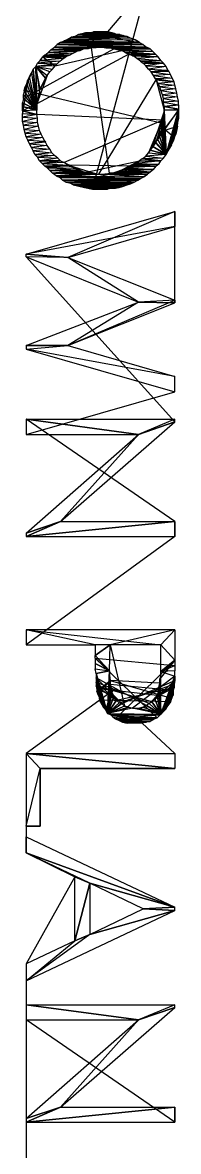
# Model space of a CAD drawing. Header units: metres. Extents: x 0 to 805, y 0 to 1107.
# Drawn here: x 793.4 to 804.6, y 939.8 to 1020.5 of the extents above; entities that cross this region are included whole.
import ezdxf

# ---------------------------------------------------------------- set-up
doc = ezdxf.new("R2010")
doc.units = ezdxf.units.M
doc.layers.add('GUIDES', color=8, linetype='Continuous')
doc.layers.add('ROADS', color=7, linetype='Continuous')

msp = doc.modelspace()

# ---------------------------------------------------------------- linework, layer by layer
at = {"layer": 'GUIDES'}
for points in [[(800.093, 1019.732), (797.68, 1019.732), (797.934, 1019.796), (800.093, 1019.732)], [(798.251, 1019.796), (797.934, 1019.796), (800.093, 1019.732), (798.251, 1019.796)], [(798.505, 1019.859), (799.839, 1019.796), (798.251, 1019.796), (798.505, 1019.859)], [(799.839, 1019.796), (798.251, 1019.796), (800.093, 1019.732), (799.839, 1019.796)], [(799.521, 1019.859), (798.505, 1019.859), (799.839, 1019.796), (799.521, 1019.859)], [(795.711, 1018.78), (802.315, 1018.78), (795.902, 1018.97), (795.711, 1018.78)], [(795.902, 1018.97), (802.061, 1018.97), (796.156, 1019.097), (795.902, 1018.97)], [(802.315, 1018.78), (795.902, 1018.97), (802.061, 1018.97), (802.315, 1018.78)], [(796.41, 1019.224), (801.744, 1019.161), (796.156, 1019.097), (796.41, 1019.224)], [(796.156, 1019.097), (801.807, 1019.097), (801.744, 1019.161), (796.156, 1019.097)], [(802.061, 1018.97), (796.156, 1019.097), (801.807, 1019.097), (802.061, 1018.97)], [(796.664, 1019.351), (801.49, 1019.288), (796.41, 1019.224), (796.664, 1019.351)], [(801.49, 1019.288), (796.41, 1019.224), (801.744, 1019.161), (801.49, 1019.288)], [(796.918, 1019.478), (801.172, 1019.415), (796.664, 1019.351), (796.918, 1019.478)], [(801.172, 1019.415), (796.664, 1019.351), (801.49, 1019.288), (801.172, 1019.415)], [(797.172, 1019.542), (796.918, 1019.478), (801.172, 1019.415), (797.172, 1019.542)], [(800.664, 1019.605), (797.172, 1019.542), (800.41, 1019.669), (800.664, 1019.605)], [(797.172, 1019.542), (800.41, 1019.669), (797.426, 1019.669), (797.172, 1019.542)], [(800.664, 1019.605), (800.918, 1019.542), (797.172, 1019.542), (800.664, 1019.605)], [(800.918, 1019.542), (797.172, 1019.542), (801.172, 1019.415), (800.918, 1019.542)], [(800.41, 1019.669), (797.426, 1019.669), (800.093, 1019.732), (800.41, 1019.669)], [(797.426, 1019.669), (800.093, 1019.732), (797.68, 1019.732), (797.426, 1019.669)], [(796.537, 1018.081), (794.886, 1018.081), (796.791, 1018.208), (796.537, 1018.081)], [(794.886, 1018.081), (796.791, 1018.208), (795.013, 1018.208), (794.886, 1018.081)], [(795.267, 1018.399), (797.045, 1018.335), (795.013, 1018.208), (795.267, 1018.399)], [(797.045, 1018.335), (795.013, 1018.208), (796.791, 1018.208), (797.045, 1018.335)], [(795.267, 1018.399), (797.553, 1018.526), (795.457, 1018.589), (795.267, 1018.399)], [(797.299, 1018.462), (795.267, 1018.399), (797.553, 1018.526), (797.299, 1018.462)], [(797.299, 1018.462), (795.267, 1018.399), (797.045, 1018.335), (797.299, 1018.462)], [(798.378, 1018.716), (798.95, 1018.78), (795.457, 1018.589), (798.378, 1018.716)], [(795.711, 1018.78), (798.95, 1018.78), (795.457, 1018.589), (795.711, 1018.78)], [(797.807, 1018.653), (798.378, 1018.716), (795.457, 1018.589), (797.807, 1018.653)], [(797.807, 1018.653), (795.457, 1018.589), (797.553, 1018.526), (797.807, 1018.653)], [(798.124, 1018.653), (797.807, 1018.653), (798.378, 1018.716), (798.124, 1018.653)], [(798.696, 1018.716), (798.378, 1018.716), (798.95, 1018.78), (798.696, 1018.716)], [(799.394, 1018.716), (799.712, 1018.716), (799.14, 1018.78), (799.394, 1018.716)], [(799.712, 1018.716), (799.14, 1018.78), (802.569, 1018.653), (799.712, 1018.716)], [(799.14, 1018.78), (802.569, 1018.653), (802.315, 1018.78), (799.14, 1018.78)], [(799.712, 1018.716), (799.966, 1018.653), (802.569, 1018.653), (799.712, 1018.716)], [(799.966, 1018.653), (802.569, 1018.653), (800.283, 1018.589), (799.966, 1018.653)], [(802.569, 1018.653), (800.283, 1018.589), (802.76, 1018.462), (802.569, 1018.653)], [(800.283, 1018.589), (800.537, 1018.526), (802.76, 1018.462), (800.283, 1018.589)], [(800.537, 1018.526), (802.76, 1018.462), (800.791, 1018.399), (800.537, 1018.526)], [(802.76, 1018.462), (800.791, 1018.399), (802.95, 1018.272), (802.76, 1018.462)], [(800.791, 1018.399), (801.045, 1018.272), (802.95, 1018.272), (800.791, 1018.399)], [(801.045, 1018.272), (802.95, 1018.272), (801.299, 1018.145), (801.045, 1018.272)], [(801.299, 1018.145), (801.363, 1018.145), (802.95, 1018.272), (801.299, 1018.145)], [(801.363, 1018.145), (802.95, 1018.272), (803.141, 1018.081), (801.363, 1018.145)], [(801.363, 1018.145), (803.141, 1018.081), (801.617, 1017.954), (801.363, 1018.145)], [(794.441, 1014.271), (794.187, 1017.192), (794.378, 1017.383), (794.441, 1014.271)], [(794.505, 1017.637), (795.902, 1017.573), (794.378, 1017.383), (794.505, 1017.637)], [(795.902, 1017.573), (795.775, 1017.446), (794.378, 1017.383), (795.902, 1017.573)], [(795.775, 1017.446), (794.378, 1017.383), (795.584, 1017.192), (795.775, 1017.446)], [(795.584, 1017.192), (795.394, 1017.002), (794.378, 1017.383), (795.584, 1017.192)], [(795.394, 1017.002), (794.378, 1017.383), (795.203, 1016.748), (795.394, 1017.002)], [(794.378, 1017.383), (795.203, 1016.748), (795.076, 1016.557), (794.378, 1017.383)], [(795.076, 1016.557), (794.695, 1015.795), (794.378, 1017.383), (795.076, 1016.557)], [(794.695, 1015.795), (794.378, 1017.383), (794.632, 1015.541), (794.695, 1015.795)], [(794.378, 1017.383), (794.632, 1015.541), (794.441, 1014.716), (794.378, 1017.383)], [(794.378, 1017.383), (794.441, 1014.716), (794.441, 1014.271), (794.378, 1017.383)], [(794.695, 1017.827), (796.092, 1017.764), (794.505, 1017.637), (794.695, 1017.827)], [(796.092, 1017.764), (794.505, 1017.637), (795.902, 1017.573), (796.092, 1017.764)], [(794.886, 1018.081), (796.346, 1017.954), (794.695, 1017.827), (794.886, 1018.081)], [(796.346, 1017.954), (794.695, 1017.827), (796.092, 1017.764), (796.346, 1017.954)], [(796.537, 1018.081), (794.886, 1018.081), (796.346, 1017.954), (796.537, 1018.081)], [(803.141, 1018.081), (801.617, 1017.954), (803.331, 1017.827), (803.141, 1018.081)], [(801.617, 1017.954), (803.331, 1017.827), (801.871, 1017.764), (801.617, 1017.954)], [(803.522, 1017.637), (801.871, 1017.764), (803.331, 1017.827), (803.522, 1017.637)], [(802.061, 1017.637), (803.522, 1017.637), (801.871, 1017.764), (802.061, 1017.637)], [(802.061, 1017.637), (803.522, 1017.637), (802.252, 1017.446), (802.061, 1017.637)], [(803.522, 1017.637), (802.252, 1017.446), (803.712, 1017.383), (803.522, 1017.637)], [(802.252, 1017.446), (803.712, 1017.383), (802.442, 1017.192), (802.252, 1017.446)], [(803.712, 1017.383), (802.442, 1017.192), (803.839, 1017.129), (803.712, 1017.383)], [(793.806, 1016.43), (794.441, 1014.271), (793.933, 1016.684), (793.806, 1016.43)], [(794.441, 1014.271), (793.933, 1016.684), (794.06, 1016.938), (794.441, 1014.271)], [(794.06, 1016.938), (794.441, 1014.271), (794.187, 1017.192), (794.06, 1016.938)], [(795.076, 1016.557), (794.949, 1016.303), (794.695, 1015.795), (795.076, 1016.557)], [(802.442, 1017.192), (803.839, 1017.129), (802.633, 1017.002), (802.442, 1017.192)], [(803.839, 1017.129), (803.903, 1017.065), (802.633, 1017.002), (803.839, 1017.129)], [(803.903, 1017.065), (802.633, 1017.002), (804.03, 1016.811), (803.903, 1017.065)], [(802.633, 1017.002), (804.03, 1016.811), (802.823, 1016.748), (802.633, 1017.002)], [(804.03, 1016.811), (802.823, 1016.748), (804.157, 1016.557), (804.03, 1016.811)], [(802.823, 1016.748), (804.157, 1016.557), (802.95, 1016.494), (802.823, 1016.748)], [(804.157, 1016.557), (802.95, 1016.494), (804.284, 1016.303), (804.157, 1016.557)], [(794.441, 1014.271), (793.552, 1015.668), (793.616, 1015.922), (794.441, 1014.271)], [(793.616, 1015.922), (794.441, 1014.271), (793.743, 1016.176), (793.616, 1015.922)], [(794.441, 1014.271), (793.743, 1016.176), (793.806, 1016.43), (794.441, 1014.271)], [(794.949, 1016.303), (794.822, 1016.049), (794.695, 1015.795), (794.949, 1016.303)], [(802.95, 1016.494), (803.014, 1016.43), (804.284, 1016.303), (802.95, 1016.494)], [(803.014, 1016.43), (804.284, 1016.303), (803.141, 1016.176), (803.014, 1016.43)], [(804.284, 1016.303), (803.141, 1016.176), (804.347, 1016.049), (804.284, 1016.303)], [(803.141, 1016.176), (804.347, 1016.049), (803.268, 1015.922), (803.141, 1016.176)], [(804.347, 1016.049), (803.268, 1015.922), (804.411, 1015.795), (804.347, 1016.049)], [(803.268, 1015.922), (804.411, 1015.795), (803.331, 1015.668), (803.268, 1015.922)], [(804.411, 1015.795), (803.331, 1015.668), (804.474, 1015.478), (804.411, 1015.795)], [(793.425, 1014.779), (794.441, 1014.271), (793.489, 1015.097), (793.425, 1014.779)], [(793.489, 1015.351), (794.441, 1014.271), (793.552, 1015.668), (793.489, 1015.351)], [(794.441, 1014.271), (793.489, 1015.097), (793.489, 1015.351), (794.441, 1014.271)], [(794.632, 1015.541), (794.568, 1015.224), (794.441, 1014.716), (794.632, 1015.541)], [(794.568, 1015.224), (794.505, 1014.97), (794.441, 1014.716), (794.568, 1015.224)], [(803.331, 1015.668), (804.474, 1015.478), (803.458, 1015.351), (803.331, 1015.668)], [(804.474, 1015.478), (803.458, 1015.351), (804.538, 1015.224), (804.474, 1015.478)], [(803.458, 1015.351), (804.538, 1015.224), (803.522, 1015.097), (803.458, 1015.351)], [(804.538, 1015.224), (803.522, 1015.097), (804.601, 1014.906), (804.538, 1015.224)], [(803.522, 1015.097), (804.601, 1014.906), (803.522, 1014.843), (803.522, 1015.097)], [(793.425, 1014.779), (793.425, 1014.525), (794.441, 1014.271), (793.425, 1014.779)], [(793.425, 1014.525), (794.441, 1014.271), (793.425, 1014.208), (793.425, 1014.525)], [(794.441, 1014.271), (793.425, 1014.208), (794.441, 1013.954), (794.441, 1014.271)], [(793.425, 1014.208), (793.425, 1014.017), (794.441, 1013.954), (793.425, 1014.208)], [(804.601, 1014.906), (803.522, 1014.843), (804.601, 1014.652), (804.601, 1014.906)], [(803.522, 1014.843), (804.601, 1014.652), (803.585, 1014.525), (803.522, 1014.843)], [(804.601, 1014.335), (803.585, 1014.525), (804.601, 1014.652), (804.601, 1014.335)], [(803.585, 1014.271), (804.601, 1014.335), (803.585, 1014.525), (803.585, 1014.271)], [(804.601, 1014.271), (803.585, 1014.271), (804.601, 1014.335), (804.601, 1014.271)], [(803.585, 1014.271), (803.585, 1014.144), (803.712, 1011.096), (803.585, 1014.271)], [(803.712, 1011.096), (804.601, 1014.271), (803.585, 1014.271), (803.712, 1011.096)], [(803.585, 1014.144), (803.585, 1013.89), (803.712, 1011.096), (803.585, 1014.144)], [(804.601, 1014.017), (803.712, 1011.096), (804.601, 1014.271), (804.601, 1014.017)], [(793.425, 1014.017), (794.441, 1013.954), (793.425, 1013.763), (793.425, 1014.017)], [(794.441, 1013.954), (793.425, 1013.763), (794.505, 1013.7), (794.441, 1013.954)], [(793.425, 1013.763), (794.505, 1013.7), (793.425, 1013.446), (793.425, 1013.763)], [(794.505, 1013.7), (793.425, 1013.446), (794.505, 1013.382), (794.505, 1013.7)], [(793.425, 1013.446), (794.505, 1013.382), (793.489, 1013.192), (793.425, 1013.446)], [(794.505, 1013.382), (793.489, 1013.192), (794.568, 1013.128), (794.505, 1013.382)], [(803.458, 1013.319), (803.395, 1013.065), (803.712, 1011.096), (803.458, 1013.319)], [(803.522, 1013.573), (803.458, 1013.319), (803.712, 1011.096), (803.522, 1013.573)], [(803.585, 1013.89), (803.522, 1013.573), (803.712, 1011.096), (803.585, 1013.89)], [(803.712, 1011.096), (804.601, 1013.7), (804.601, 1014.017), (803.712, 1011.096)], [(804.538, 1013.382), (803.712, 1011.096), (804.601, 1013.7), (804.538, 1013.382)], [(803.712, 1011.096), (804.538, 1013.128), (804.538, 1013.382), (803.712, 1011.096)], [(793.489, 1013.192), (794.568, 1013.128), (793.552, 1012.874), (793.489, 1013.192)], [(794.568, 1013.128), (793.552, 1012.874), (794.632, 1012.811), (794.568, 1013.128)], [(793.552, 1012.874), (794.632, 1012.811), (793.616, 1012.62), (793.552, 1012.874)], [(794.632, 1012.811), (793.616, 1012.62), (794.759, 1012.557), (794.632, 1012.811)], [(793.616, 1012.62), (794.759, 1012.557), (793.679, 1012.366), (793.616, 1012.62)], [(794.759, 1012.557), (793.679, 1012.366), (794.886, 1012.303), (794.759, 1012.557)], [(803.331, 1012.747), (803.204, 1012.493), (803.712, 1011.096), (803.331, 1012.747)], [(803.395, 1013.065), (803.331, 1012.747), (803.712, 1011.096), (803.395, 1013.065)], [(804.474, 1012.874), (803.712, 1011.096), (804.538, 1013.128), (804.474, 1012.874)], [(804.284, 1012.303), (804.474, 1012.874), (803.712, 1011.096), (804.284, 1012.303)], [(804.411, 1012.557), (804.284, 1012.303), (804.474, 1012.874), (804.411, 1012.557)], [(793.679, 1012.366), (794.886, 1012.303), (793.806, 1012.112), (793.679, 1012.366)], [(794.886, 1012.303), (793.806, 1012.112), (795.013, 1012.049), (794.886, 1012.303)], [(793.806, 1012.112), (795.013, 1012.049), (793.933, 1011.858), (793.806, 1012.112)], [(795.013, 1012.049), (795.076, 1011.985), (793.933, 1011.858), (795.013, 1012.049)], [(795.076, 1011.985), (793.933, 1011.858), (795.203, 1011.731), (795.076, 1011.985)], [(793.933, 1011.858), (795.203, 1011.731), (794.06, 1011.604), (793.933, 1011.858)], [(795.203, 1011.731), (794.06, 1011.604), (795.394, 1011.477), (795.203, 1011.731)], [(802.76, 1011.668), (803.712, 1011.096), (802.95, 1011.922), (802.76, 1011.668)], [(803.077, 1012.239), (802.95, 1011.985), (803.712, 1011.096), (803.077, 1012.239)], [(803.712, 1011.096), (802.95, 1011.922), (802.95, 1011.985), (803.712, 1011.096)], [(803.204, 1012.493), (803.077, 1012.239), (803.712, 1011.096), (803.204, 1012.493)], [(803.839, 1011.35), (804.284, 1012.303), (803.712, 1011.096), (803.839, 1011.35)], [(804.22, 1012.049), (803.839, 1011.35), (804.284, 1012.303), (804.22, 1012.049)], [(803.839, 1011.35), (804.093, 1011.795), (804.22, 1012.049), (803.839, 1011.35)], [(803.966, 1011.541), (803.839, 1011.35), (804.093, 1011.795), (803.966, 1011.541)], [(794.06, 1011.604), (795.394, 1011.477), (794.187, 1011.35), (794.06, 1011.604)], [(795.394, 1011.477), (794.187, 1011.35), (795.521, 1011.223), (795.394, 1011.477)], [(794.187, 1011.35), (795.521, 1011.223), (794.314, 1011.096), (794.187, 1011.35)], [(795.521, 1011.223), (794.314, 1011.096), (795.711, 1011.033), (795.521, 1011.223)], [(794.314, 1011.096), (795.711, 1011.033), (794.505, 1010.906), (794.314, 1011.096)], [(795.711, 1011.033), (794.505, 1010.906), (795.965, 1010.842), (795.711, 1011.033)], [(794.505, 1010.906), (795.965, 1010.842), (794.632, 1010.652), (794.505, 1010.906)], [(802.252, 1010.969), (803.522, 1010.842), (801.998, 1010.779), (802.252, 1010.969)], [(802.442, 1011.223), (803.712, 1011.096), (802.252, 1010.969), (802.442, 1011.223)], [(803.712, 1011.096), (802.252, 1010.969), (803.522, 1010.842), (803.712, 1011.096)], [(802.569, 1011.414), (802.442, 1011.223), (803.712, 1011.096), (802.569, 1011.414)], [(802.76, 1011.668), (802.569, 1011.414), (803.712, 1011.096), (802.76, 1011.668)], [(795.965, 1010.842), (794.632, 1010.652), (796.156, 1010.652), (795.965, 1010.842)], [(794.822, 1010.461), (796.156, 1010.652), (794.632, 1010.652), (794.822, 1010.461)], [(796.41, 1010.525), (794.822, 1010.461), (796.156, 1010.652), (796.41, 1010.525)], [(796.41, 1010.525), (794.822, 1010.461), (796.664, 1010.334), (796.41, 1010.525)], [(794.822, 1010.461), (796.664, 1010.334), (795.013, 1010.271), (794.822, 1010.461)], [(796.727, 1010.334), (795.013, 1010.271), (796.918, 1010.207), (796.727, 1010.334)], [(796.664, 1010.334), (796.727, 1010.334), (795.013, 1010.271), (796.664, 1010.334)], [(795.013, 1010.271), (796.918, 1010.207), (795.203, 1010.144), (795.013, 1010.271)], [(796.918, 1010.207), (795.203, 1010.144), (797.235, 1010.08), (796.918, 1010.207)], [(795.203, 1010.144), (797.235, 1010.08), (795.394, 1009.953), (795.203, 1010.144)], [(797.235, 1010.08), (795.394, 1009.953), (797.489, 1009.953), (797.235, 1010.08)], [(800.982, 1010.144), (802.823, 1010.017), (800.728, 1010.017), (800.982, 1010.144)], [(803.014, 1010.271), (800.982, 1010.144), (802.823, 1010.017), (803.014, 1010.271)], [(801.236, 1010.271), (803.014, 1010.271), (800.982, 1010.144), (801.236, 1010.271)], [(801.236, 1010.271), (803.014, 1010.271), (801.299, 1010.334), (801.236, 1010.271)], [(801.553, 1010.461), (803.204, 1010.398), (801.299, 1010.334), (801.553, 1010.461)], [(803.014, 1010.271), (801.299, 1010.334), (803.204, 1010.398), (803.014, 1010.271)], [(803.331, 1010.652), (801.553, 1010.461), (803.204, 1010.398), (803.331, 1010.652)], [(801.807, 1010.652), (803.331, 1010.652), (801.553, 1010.461), (801.807, 1010.652)], [(801.998, 1010.779), (801.807, 1010.652), (803.331, 1010.652), (801.998, 1010.779)], [(803.522, 1010.842), (801.998, 1010.779), (803.331, 1010.652), (803.522, 1010.842)], [(795.584, 1009.763), (797.489, 1009.953), (795.394, 1009.953), (795.584, 1009.763)], [(797.743, 1009.89), (795.584, 1009.763), (797.489, 1009.953), (797.743, 1009.89)], [(797.743, 1009.89), (797.997, 1009.826), (795.584, 1009.763), (797.743, 1009.89)], [(797.997, 1009.826), (795.584, 1009.763), (798.315, 1009.763), (797.997, 1009.826)], [(795.584, 1009.763), (798.315, 1009.763), (795.838, 1009.572), (795.584, 1009.763)], [(798.569, 1009.763), (798.886, 1009.699), (795.838, 1009.572), (798.569, 1009.763)], [(798.315, 1009.763), (798.569, 1009.763), (795.838, 1009.572), (798.315, 1009.763)], [(798.886, 1009.699), (795.838, 1009.572), (802.125, 1009.509), (798.886, 1009.699)], [(795.838, 1009.572), (802.125, 1009.509), (796.092, 1009.445), (795.838, 1009.572)], [(802.125, 1009.509), (796.092, 1009.445), (801.871, 1009.382), (802.125, 1009.509)], [(796.092, 1009.445), (801.871, 1009.382), (796.283, 1009.255), (796.092, 1009.445)], [(801.871, 1009.382), (801.68, 1009.255), (796.283, 1009.255), (801.871, 1009.382)], [(798.886, 1009.699), (799.331, 1009.699), (802.125, 1009.509), (798.886, 1009.699)], [(799.648, 1009.763), (802.379, 1009.699), (799.331, 1009.699), (799.648, 1009.763)], [(799.331, 1009.699), (802.125, 1009.509), (802.379, 1009.699), (799.331, 1009.699)], [(799.902, 1009.763), (799.648, 1009.763), (802.379, 1009.699), (799.902, 1009.763)], [(799.902, 1009.763), (802.379, 1009.699), (800.156, 1009.826), (799.902, 1009.763)], [(800.474, 1009.953), (802.569, 1009.826), (800.156, 1009.826), (800.474, 1009.953)], [(802.379, 1009.699), (800.156, 1009.826), (802.569, 1009.826), (802.379, 1009.699)], [(800.474, 1009.953), (802.569, 1009.826), (800.728, 1010.017), (800.474, 1009.953)], [(802.569, 1009.826), (800.728, 1010.017), (802.823, 1010.017), (802.569, 1009.826)], [(801.68, 1009.255), (796.283, 1009.255), (801.426, 1009.128), (801.68, 1009.255)], [(796.283, 1009.255), (801.426, 1009.128), (796.537, 1009.128), (796.283, 1009.255)], [(796.537, 1009.128), (796.791, 1009.064), (801.172, 1009.001), (796.537, 1009.128)], [(801.426, 1009.128), (796.537, 1009.128), (801.172, 1009.001), (801.426, 1009.128)], [(796.791, 1009.064), (801.172, 1009.001), (797.045, 1008.937), (796.791, 1009.064)], [(801.172, 1009.001), (797.045, 1008.937), (800.918, 1008.937), (801.172, 1009.001)], [(797.045, 1008.937), (800.918, 1008.937), (797.299, 1008.874), (797.045, 1008.937)], [(800.918, 1008.937), (797.299, 1008.874), (800.601, 1008.81), (800.918, 1008.937)], [(797.299, 1008.874), (797.616, 1008.81), (800.601, 1008.81), (797.299, 1008.874)], [(797.616, 1008.81), (800.601, 1008.81), (797.87, 1008.747), (797.616, 1008.81)], [(800.601, 1008.81), (797.87, 1008.747), (800.347, 1008.747), (800.601, 1008.81)], [(797.87, 1008.747), (800.347, 1008.747), (798.124, 1008.683), (797.87, 1008.747)], [(800.347, 1008.747), (798.124, 1008.683), (800.093, 1008.683), (800.347, 1008.747)], [(799.775, 1008.683), (798.124, 1008.683), (798.442, 1008.62), (799.775, 1008.683)], [(799.775, 1008.683), (799.521, 1008.62), (798.442, 1008.62), (799.775, 1008.683)], [(804.347, 1007.032), (796.664, 1003.73), (793.679, 1003.984), (804.347, 1007.032)], [(804.347, 1005.953), (804.347, 1007.032), (796.664, 1003.73), (804.347, 1005.953)], [(796.664, 1003.73), (793.679, 1003.794), (793.679, 1003.984), (796.664, 1003.73)], [(801.744, 1000.555), (796.664, 1003.73), (793.679, 1003.794), (801.744, 1000.555)], [(804.347, 1000.682), (801.744, 1000.555), (796.664, 1003.73), (804.347, 1000.682)], [(801.744, 1000.555), (796.664, 997.444), (793.679, 997.444), (801.744, 1000.555)], [(804.347, 1000.492), (801.744, 1000.555), (796.664, 997.444), (804.347, 1000.492)], [(804.347, 1000.492), (804.347, 1000.682), (801.744, 1000.555), (804.347, 1000.492)], [(804.347, 995.221), (793.679, 997.19), (796.664, 997.444), (804.347, 995.221)], [(793.679, 997.19), (796.664, 997.444), (793.679, 997.444), (793.679, 997.19)], [(804.347, 994.142), (804.347, 995.221), (793.679, 997.19), (804.347, 994.142)], [(804.347, 992.173), (801.744, 991.094), (793.679, 992.173), (804.347, 992.173)], [(801.744, 991.094), (793.679, 992.173), (793.679, 991.094), (801.744, 991.094)], [(804.347, 991.983), (801.744, 991.094), (796.156, 984.871), (804.347, 991.983)], [(804.347, 991.983), (804.347, 992.173), (801.744, 991.094), (804.347, 991.983)], [(801.744, 991.094), (796.156, 984.871), (793.679, 984.045), (801.744, 991.094)], [(804.347, 983.791), (804.347, 984.871), (793.679, 983.791), (804.347, 983.791)], [(804.347, 984.871), (793.679, 983.791), (796.156, 984.871), (804.347, 984.871)], [(793.679, 983.791), (796.156, 984.871), (793.679, 984.045), (793.679, 983.791)], [(793.679, 976.044), (798.632, 976.044), (793.679, 977.124), (793.679, 976.044)], [(798.632, 976.044), (793.679, 977.124), (803.331, 976.044), (798.632, 976.044)], [(793.679, 977.124), (803.331, 976.044), (804.347, 977.124), (793.679, 977.124)], [(803.331, 976.044), (804.347, 977.124), (804.347, 974.965), (803.331, 976.044)], [(799.712, 976.044), (798.632, 975.282), (799.648, 974.203), (799.712, 976.044)], [(799.712, 976.044), (798.632, 976.044), (798.632, 975.282), (799.712, 976.044)], [(803.331, 976.044), (804.347, 974.965), (803.331, 974.139), (803.331, 976.044)], [(799.648, 974.203), (798.632, 975.092), (798.632, 975.282), (799.648, 974.203)], [(798.632, 974.711), (799.648, 974.203), (798.632, 975.092), (798.632, 974.711)], [(798.632, 974.711), (798.632, 974.33), (799.648, 974.203), (798.632, 974.711)], [(804.347, 974.965), (804.347, 974.584), (803.331, 974.139), (804.347, 974.965)], [(804.347, 974.584), (804.347, 974.203), (803.331, 974.139), (804.347, 974.584)], [(798.632, 974.33), (799.648, 974.203), (798.696, 974.012), (798.632, 974.33)], [(799.648, 974.203), (798.696, 974.012), (799.521, 971.155), (799.648, 974.203)], [(798.696, 974.012), (798.696, 973.695), (799.521, 971.155), (798.696, 974.012)], [(799.648, 974.203), (799.648, 973.885), (799.521, 971.155), (799.648, 974.203)], [(799.648, 973.885), (799.712, 973.504), (799.521, 971.155), (799.648, 973.885)], [(803.268, 973.631), (803.331, 971.091), (803.331, 973.949), (803.268, 973.631)], [(804.347, 974.203), (803.331, 974.139), (804.347, 973.822), (804.347, 974.203)], [(803.331, 974.139), (804.347, 973.822), (803.331, 971.091), (803.331, 974.139)], [(804.347, 973.822), (804.347, 973.504), (803.331, 971.091), (804.347, 973.822)], [(798.696, 973.695), (798.696, 973.377), (799.521, 971.155), (798.696, 973.695)], [(798.696, 973.377), (798.696, 973.123), (799.521, 971.155), (798.696, 973.377)], [(798.696, 973.123), (798.759, 972.933), (799.521, 971.155), (798.696, 973.123)], [(799.712, 973.504), (799.712, 973.25), (799.521, 971.155), (799.712, 973.504)], [(799.521, 971.155), (799.775, 972.996), (799.712, 973.25), (799.521, 971.155)], [(799.839, 972.742), (799.521, 971.155), (799.775, 972.996), (799.839, 972.742)], [(803.268, 973.314), (803.204, 972.996), (803.331, 971.091), (803.268, 973.314)], [(803.331, 971.091), (803.204, 972.806), (803.204, 972.996), (803.331, 971.091)], [(803.268, 973.631), (803.268, 973.314), (803.331, 971.091), (803.268, 973.631)], [(804.347, 973.504), (804.284, 973.25), (803.331, 971.091), (804.347, 973.504)], [(804.284, 973.25), (804.284, 972.996), (803.331, 971.091), (804.284, 973.25)], [(804.284, 972.996), (804.22, 972.806), (803.331, 971.091), (804.284, 972.996)], [(798.759, 972.933), (798.759, 972.742), (799.521, 971.155), (798.759, 972.933)], [(798.759, 972.742), (798.823, 972.552), (799.521, 971.155), (798.759, 972.742)], [(798.823, 972.552), (798.886, 972.425), (799.521, 971.155), (798.823, 972.552)], [(798.95, 972.107), (799.394, 971.409), (798.886, 972.425), (798.95, 972.107)], [(799.521, 971.155), (799.839, 972.615), (799.839, 972.742), (799.521, 971.155)], [(799.966, 972.361), (799.521, 971.155), (799.839, 972.615), (799.966, 972.361)], [(799.966, 972.361), (800.156, 972.107), (799.521, 971.155), (799.966, 972.361)], [(802.887, 972.234), (802.696, 971.98), (803.331, 971.091), (802.887, 972.234)], [(802.887, 972.234), (803.331, 971.091), (803.077, 972.425), (802.887, 972.234)], [(803.331, 971.091), (803.077, 972.425), (803.141, 972.615), (803.331, 971.091)], [(803.141, 972.615), (803.331, 971.091), (803.204, 972.806), (803.141, 972.615)], [(804.22, 972.806), (804.22, 972.615), (803.331, 971.091), (804.22, 972.806)], [(804.22, 972.615), (804.22, 972.488), (803.331, 971.091), (804.22, 972.615)], [(804.22, 972.488), (804.093, 972.234), (803.331, 971.091), (804.22, 972.488)], [(804.093, 972.234), (804.03, 971.98), (803.331, 971.091), (804.093, 972.234)], [(798.95, 972.107), (799.077, 971.853), (799.394, 971.409), (798.95, 972.107)], [(799.077, 971.853), (799.204, 971.599), (799.394, 971.409), (799.077, 971.853)], [(800.156, 972.107), (800.347, 971.917), (799.521, 971.155), (800.156, 972.107)], [(800.347, 971.917), (800.537, 971.853), (799.521, 971.155), (800.347, 971.917)], [(800.537, 971.853), (800.728, 971.663), (799.521, 971.155), (800.537, 971.853)], [(799.521, 971.155), (801.045, 971.599), (800.728, 971.663), (799.521, 971.155)], [(801.299, 971.536), (799.521, 971.155), (801.045, 971.599), (801.299, 971.536)], [(801.299, 971.536), (799.521, 971.155), (803.331, 971.091), (801.299, 971.536)], [(801.299, 971.536), (801.807, 971.536), (803.331, 971.091), (801.299, 971.536)], [(801.807, 971.536), (803.331, 971.091), (802.061, 971.599), (801.807, 971.536)], [(802.315, 971.726), (802.061, 971.599), (803.331, 971.091), (802.315, 971.726)], [(802.506, 971.853), (802.315, 971.726), (803.331, 971.091), (802.506, 971.853)], [(802.696, 971.98), (802.506, 971.853), (803.331, 971.091), (802.696, 971.98)], [(804.03, 971.98), (803.839, 971.726), (803.331, 971.091), (804.03, 971.98)], [(803.331, 971.091), (803.712, 971.472), (803.839, 971.726), (803.331, 971.091)], [(799.521, 971.155), (803.331, 971.091), (799.775, 971.028), (799.521, 971.155)], [(803.331, 971.091), (803.268, 971.028), (799.775, 971.028), (803.331, 971.091)], [(803.077, 970.837), (799.902, 970.901), (799.775, 971.028), (803.077, 970.837)], [(803.268, 971.028), (799.775, 971.028), (803.077, 970.837), (803.268, 971.028)], [(800.093, 970.774), (803.077, 970.837), (799.902, 970.901), (800.093, 970.774)], [(802.823, 970.71), (800.093, 970.774), (803.077, 970.837), (802.823, 970.71)], [(800.347, 970.647), (802.823, 970.71), (800.093, 970.774), (800.347, 970.647)], [(802.569, 970.583), (800.347, 970.647), (802.823, 970.71), (802.569, 970.583)], [(800.601, 970.52), (802.569, 970.583), (800.347, 970.647), (800.601, 970.52)], [(802.315, 970.52), (800.601, 970.52), (802.569, 970.583), (802.315, 970.52)], [(800.918, 970.456), (802.315, 970.52), (800.601, 970.52), (800.918, 970.456)], [(801.998, 970.456), (800.918, 970.456), (802.315, 970.52), (801.998, 970.456)], [(804.347, 967.218), (794.695, 967.218), (793.679, 968.297), (804.347, 967.218)], [(794.695, 967.218), (793.679, 968.297), (793.679, 963.09), (794.695, 967.218)], [(804.347, 967.218), (793.679, 968.297), (804.347, 968.297), (804.347, 967.218)], [(794.695, 967.218), (794.695, 963.09), (793.679, 963.09), (794.695, 967.218)], [(804.347, 957.312), (793.679, 961.185), (793.679, 962.328), (804.347, 957.312)], [(793.679, 961.185), (797.172, 959.471), (798.251, 959.026), (793.679, 961.185)], [(798.251, 959.026), (804.347, 957.312), (793.679, 961.185), (798.251, 959.026)], [(797.172, 959.471), (798.251, 959.026), (797.172, 954.899), (797.172, 959.471)], [(798.251, 959.026), (798.251, 955.343), (797.172, 954.899), (798.251, 959.026)], [(798.251, 959.026), (804.347, 957.312), (802.061, 957.185), (798.251, 959.026)], [(804.347, 957.058), (798.251, 955.343), (793.679, 952.041), (804.347, 957.058)], [(802.061, 957.185), (804.347, 957.058), (798.251, 955.343), (802.061, 957.185)], [(804.347, 957.312), (802.061, 957.185), (804.347, 957.058), (804.347, 957.312)], [(793.679, 952.041), (797.172, 954.899), (798.251, 955.343), (793.679, 952.041)], [(793.679, 953.248), (793.679, 952.041), (797.172, 954.899), (793.679, 953.248)], [(804.347, 950.327), (801.744, 949.247), (793.679, 950.327), (804.347, 950.327)], [(801.744, 949.247), (793.679, 950.327), (793.679, 949.247), (801.744, 949.247)], [(804.347, 950.136), (801.744, 949.247), (796.156, 943.024), (804.347, 950.136)], [(804.347, 950.136), (804.347, 950.327), (801.744, 949.247), (804.347, 950.136)], [(801.744, 949.247), (796.156, 943.024), (793.679, 942.199), (801.744, 949.247)], [(804.347, 941.945), (804.347, 943.024), (793.679, 941.945), (804.347, 941.945)], [(804.347, 943.024), (793.679, 941.945), (796.156, 943.024), (804.347, 943.024)], [(793.679, 941.945), (796.156, 943.024), (793.679, 942.199), (793.679, 941.945)]]:
    msp.add_lwpolyline(points, close=True, dxfattribs=at)
at = {"layer": 'ROADS'}
for points in [[(803.331, 1024.368), (799.521, 1019.859), (798.505, 1019.859), (799.839, 1019.796), (798.251, 1019.796), (800.093, 1019.732), (797.426, 1019.669), (800.41, 1019.669), (797.172, 1019.542), (800.664, 1019.605), (800.918, 1019.542), (797.172, 1019.542), (796.918, 1019.478), (801.172, 1019.415), (796.664, 1019.351), (801.49, 1019.288), (796.41, 1019.224), (801.744, 1019.161), (796.156, 1019.097), (802.061, 1018.97), (795.902, 1018.97), (802.315, 1018.78), (802.569, 1018.653), (799.14, 1018.78), (795.711, 1018.78), (798.95, 1018.78), (797.934, 1019.796), (797.68, 1019.732), (797.934, 1019.796), (801.807, 1019.097), (795.457, 1018.589), (797.553, 1018.526), (795.267, 1018.399), (797.045, 1018.335), (795.013, 1018.208), (796.346, 1017.954), (794.695, 1017.827), (796.092, 1017.764), (794.505, 1017.637), (795.902, 1017.573), (794.378, 1017.383), (794.187, 1017.192), (794.441, 1014.271), (793.425, 1014.525), (793.425, 1014.779), (794.441, 1014.271), (793.489, 1015.097), (799.966, 1018.653), (799.712, 1018.716), (800.283, 1018.589), (802.76, 1018.462), (800.791, 1018.399), (802.95, 1018.272), (801.363, 1018.145), (801.299, 1018.145), (803.141, 1018.081), (801.617, 1017.954), (803.331, 1017.827), (801.871, 1017.764), (803.522, 1017.637), (802.061, 1017.637), (803.522, 1017.637), (802.252, 1017.446), (803.712, 1017.383), (802.442, 1017.192), (803.839, 1017.129), (802.633, 1017.002), (803.903, 1017.065), (803.839, 1017.129), (802.633, 1017.002), (804.03, 1016.811), (802.823, 1016.748), (804.157, 1016.557), (802.95, 1016.494), (804.284, 1016.303), (803.141, 1016.176), (804.347, 1016.049), (803.268, 1015.922), (804.411, 1015.795), (803.331, 1015.668), (804.474, 1015.478), (803.458, 1015.351), (804.538, 1015.224), (803.522, 1015.097), (804.601, 1014.906), (803.522, 1014.843), (804.601, 1014.652), (803.585, 1014.525), (804.601, 1014.335), (803.712, 1011.096), (804.601, 1014.017), (804.601, 1013.7), (803.712, 1011.096), (802.252, 1010.969), (803.522, 1010.842), (801.998, 1010.779), (803.331, 1010.652), (801.553, 1010.461), (803.204, 1010.398), (801.299, 1010.334), (803.014, 1010.271), (800.982, 1010.144), (802.823, 1010.017), (800.728, 1010.017), (802.569, 1009.826), (800.156, 1009.826), (802.379, 1009.699), (802.125, 1009.509), (799.331, 1009.699), (802.379, 1009.699), (799.648, 1009.763), (798.378, 1018.716), (798.378, 1018.716), (797.807, 1018.653), (797.299, 1018.462), (796.791, 1018.208), (794.886, 1018.081), (796.537, 1018.081), (794.886, 1018.081), (795.775, 1017.446), (795.394, 1017.002), (795.584, 1017.192), (795.775, 1017.446), (800.537, 1018.526), (801.045, 1018.272), (794.441, 1014.716), (794.632, 1015.541), (794.695, 1015.795), (795.076, 1016.557), (795.203, 1016.748), (794.441, 1014.716), (793.425, 1014.208), (794.441, 1013.954), (793.425, 1013.763), (794.505, 1013.7), (793.425, 1013.446), (794.505, 1013.382), (793.489, 1013.192), (794.568, 1013.128), (793.552, 1012.874), (794.632, 1012.811), (793.616, 1012.62), (794.759, 1012.557), (793.679, 1012.366), (794.886, 1012.303), (793.806, 1012.112), (795.013, 1012.049), (795.076, 1011.985), (793.933, 1011.858), (795.203, 1011.731), (794.06, 1011.604), (795.394, 1011.477), (794.187, 1011.35), (795.521, 1011.223), (794.314, 1011.096), (795.711, 1011.033), (794.505, 1010.906), (795.965, 1010.842), (794.632, 1010.652), (796.156, 1010.652), (794.822, 1010.461), (796.664, 1010.334), (795.013, 1010.271), (796.918, 1010.207), (795.203, 1010.144), (797.235, 1010.08), (795.394, 1009.953), (797.489, 1009.953), (795.584, 1009.763), (798.315, 1009.763), (795.838, 1009.572), (796.092, 1009.445), (801.871, 1009.382), (796.283, 1009.255), (801.68, 1009.255), (801.871, 1009.382), (796.092, 1009.445), (795.838, 1009.572), (798.886, 1009.699), (803.014, 1016.43), (803.585, 1014.271), (803.585, 1013.89), (802.442, 1011.223), (802.569, 1011.414), (804.601, 1014.271), (803.077, 1012.239), (802.95, 1011.985), (802.95, 1011.922), (802.95, 1011.922), (802.76, 1011.668), (803.585, 1014.144), (803.077, 1012.239), (803.204, 1012.493), (803.331, 1012.747), (804.538, 1013.128), (804.538, 1013.382), (804.474, 1012.874), (804.22, 1012.049), (803.839, 1011.35), (804.284, 1012.303), (803.395, 1013.065), (803.458, 1013.319), (793.552, 1015.668), (793.489, 1015.351), (793.933, 1016.684), (794.06, 1016.938), (793.743, 1016.176), (793.616, 1015.922), (793.743, 1016.176), (793.806, 1016.43), (793.425, 1014.017), (803.522, 1013.573), (803.522, 1013.573), (796.41, 1010.525), (797.743, 1009.89), (797.997, 1009.826), (801.807, 1010.652), (800.474, 1009.953), (799.902, 1009.763), (801.236, 1010.271), (796.727, 1010.334), (798.569, 1009.763), (798.569, 1009.763), (801.426, 1009.128), (796.537, 1009.128), (801.172, 1009.001), (796.791, 1009.064), (796.537, 1009.128), (801.426, 1009.128), (797.045, 1008.937), (800.918, 1008.937), (797.299, 1008.874), (800.601, 1008.81), (797.616, 1008.81), (797.299, 1008.874), (800.918, 1008.937), (797.045, 1008.937), (797.87, 1008.747), (800.347, 1008.747), (798.124, 1008.683), (800.093, 1008.683), (799.775, 1008.683), (798.124, 1008.683), (800.347, 1008.747), (797.87, 1008.747), (798.442, 1008.62), (799.521, 1008.62), (798.442, 1008.62), (803.331, 1026.717)], [(801.744, 1000.555), (796.664, 1003.73), (793.679, 1003.794), (804.347, 991.983), (801.744, 991.094), (796.156, 984.871), (793.679, 983.791), (804.347, 984.871), (793.679, 992.173), (793.679, 991.094), (804.347, 994.142), (804.347, 995.221), (793.679, 997.19), (796.664, 997.444), (793.679, 997.444), (796.664, 997.444), (804.347, 1000.682), (804.347, 1000.492), (804.347, 1007.032), (804.347, 1005.953), (793.679, 1003.984)], [(793.679, 992.173), (801.744, 991.094), (804.347, 991.983), (804.347, 992.173), (801.744, 991.094), (796.156, 984.871), (793.679, 984.045), (796.156, 984.871), (793.679, 983.791), (804.347, 984.871), (804.347, 983.791), (793.679, 976.044), (798.632, 976.044), (793.679, 977.124), (803.331, 976.044), (804.347, 977.124), (799.712, 976.044), (800.728, 971.663), (801.045, 971.599), (799.521, 971.155), (798.696, 974.012), (799.648, 974.203), (798.632, 975.282), (798.632, 975.282), (799.648, 974.203), (798.632, 974.711), (798.632, 974.33), (799.648, 974.203), (799.648, 973.885), (799.521, 971.155), (803.331, 971.091), (799.775, 971.028), (799.902, 970.901), (803.077, 970.837), (798.632, 975.092), (804.347, 974.584), (804.347, 974.203), (803.331, 974.139), (804.347, 973.822), (801.299, 971.536), (801.807, 971.536), (802.061, 971.599), (802.315, 971.726), (798.696, 973.695), (800.537, 971.853), (804.347, 973.504), (802.506, 971.853), (798.696, 973.377), (800.347, 971.917), (804.284, 973.25), (802.696, 971.98), (798.696, 973.123), (800.156, 972.107), (804.284, 972.996), (802.887, 972.234), (803.077, 972.425), (798.759, 972.933), (799.966, 972.361), (799.839, 972.615), (799.839, 972.615), (799.775, 972.996), (799.712, 973.25), (804.22, 972.806), (803.141, 972.615), (803.204, 972.806), (803.204, 972.806), (803.204, 972.996), (803.268, 973.314), (799.712, 973.504), (798.823, 972.552), (798.759, 972.742), (799.712, 973.504), (804.093, 972.234), (804.03, 971.98), (804.22, 972.488), (804.22, 972.615), (803.839, 971.726), (804.03, 971.98), (798.95, 972.107), (799.394, 971.409), (798.886, 972.425), (798.886, 972.425), (799.394, 971.409), (799.839, 972.742), (793.679, 968.297), (794.695, 967.218), (804.347, 967.218), (793.679, 968.297), (804.347, 968.297), (801.998, 970.456), (800.918, 970.456), (802.315, 970.52), (800.601, 970.52), (802.569, 970.583), (800.347, 970.647), (802.823, 970.71), (800.093, 970.774), (803.331, 973.949), (804.347, 974.965), (804.347, 974.965), (803.268, 973.631), (803.268, 971.028), (800.093, 970.774), (802.823, 970.71), (800.347, 970.647), (802.569, 970.583), (800.601, 970.52), (802.315, 970.52), (800.918, 970.456)], [(793.679, 963.09), (794.695, 963.09), (794.695, 967.218), (793.679, 968.297), (793.679, 963.09), (793.679, 962.328), (793.679, 961.185), (804.347, 957.312), (802.061, 957.185), (804.347, 957.058), (798.251, 955.343), (793.679, 952.041), (797.172, 954.899), (798.251, 955.343), (804.347, 957.058), (802.061, 957.185), (804.347, 957.312), (798.251, 959.026), (798.251, 955.343), (797.172, 954.899), (798.251, 959.026), (797.172, 959.471), (793.679, 953.248), (793.679, 950.327), (801.744, 949.247), (804.347, 950.136), (804.347, 950.327), (801.744, 949.247), (796.156, 943.024), (793.679, 942.199), (796.156, 943.024), (793.679, 941.945), (804.347, 943.024), (804.347, 941.945), (793.679, 949.247), (793.679, 939.341)]]:
    msp.add_lwpolyline(points, dxfattribs=at)

doc.saveas('drawing.dxf')
